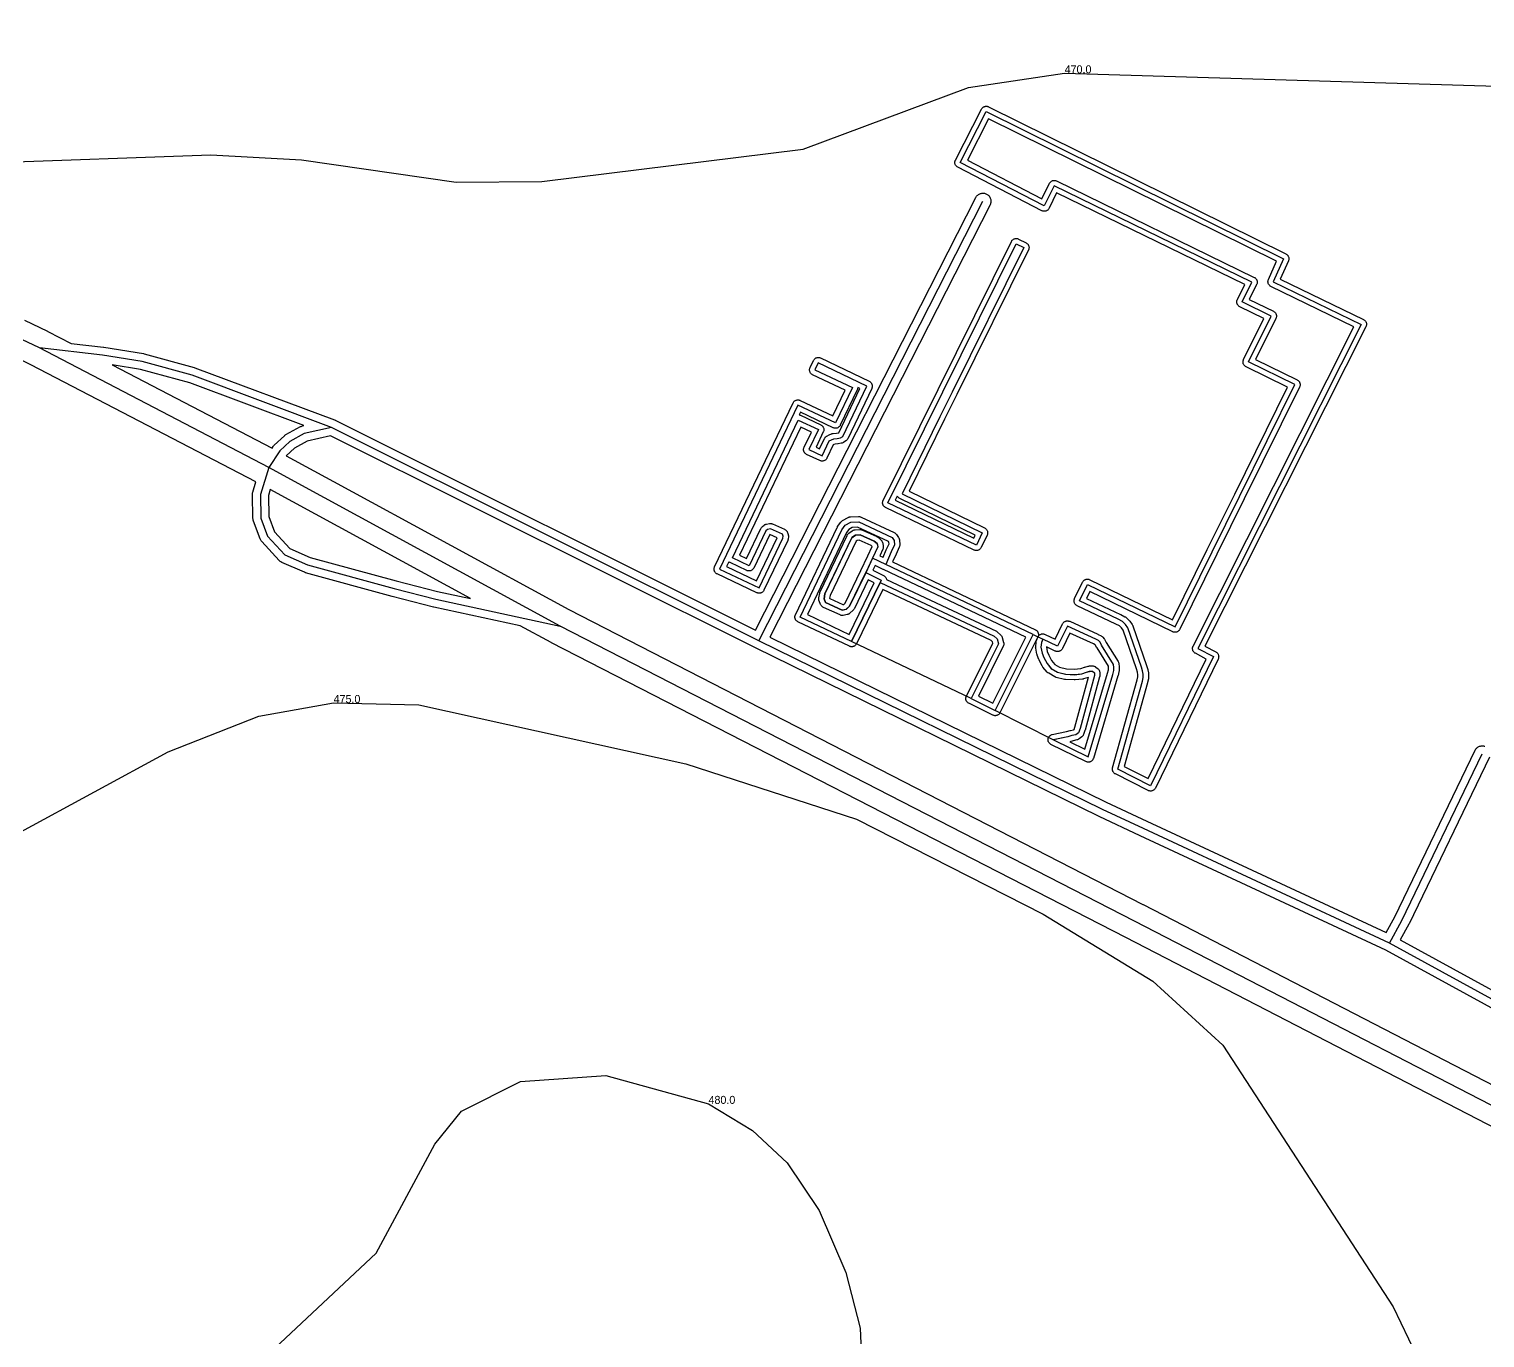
# Model space of a CAD drawing. Header units: metres. Extents: x 0 to 1014, y 0 to 676.
# Drawn here: x 501 to 773.8, y 198.4 to 443.6 of the extents above; entities that cross this region are included whole.
import ezdxf

# ---------------------------------------------------------------- set-up
doc = ezdxf.new("R2010")
doc.units = ezdxf.units.M
for name, color, linetype, true_color in [('TPX_1_CONTOUR_LINES', 7, 'Continuous', 0x000000), ('TPX_2_CONTOUR_LINES_TEXT', 7, 'Continuous', 0x000000), ('TPX_9_GREEN_AREAS', 7, 'Continuous', 0x58ba48)]:
    doc.layers.add(name, color=color, linetype=linetype, true_color=true_color)
doc.layers.add('TPX_6_ROADS', color=7, linetype='Continuous')
doc.layers.add('TPX_7_ROADS_OUTLINES', color=7, linetype='Continuous')

msp = doc.modelspace()

# ---------------------------------------------------------------- linework, layer by layer
at = {"layer": 'TPX_1_CONTOUR_LINES'}
for points in [[(493.05, 418.53, 470), (535.05, 420.01, 470), (552.05, 419.08, 470), (581.05, 414.85, 470), (597.05, 414.98, 470), (646.05, 421.05, 470), (677.05, 432.61, 470), (695.05, 435.27, 470), (776.05, 432.88, 470)], [(499.46, 293.19, 475), (527.05, 308.14, 475), (544.05, 314.82, 475), (558.05, 317.3, 475), (574.05, 316.97, 475), (624.05, 305.92, 475), (656.05, 295.55, 475), (691.05, 277.74, 475), (711.6, 265.19, 475), (724.7, 253.19, 475), (756.59, 204.19, 475), (762.38, 192.19, 475), (763.28, 184.19, 475), (761.66, 176.19, 475), (747.17, 147.19, 475), (735, 130.19, 475), (717.83, 115.19, 475), (693.05, 100.33, 475), (670.05, 91.09, 475), (644.05, 85.79, 475), (609.35, 83.19, 475)], [(546.05, 195.5, 480), (566.05, 214.22, 480), (577.05, 234.64, 480), (582.05, 240.82, 480), (593.05, 246.39, 480), (609.05, 247.53, 480), (628.31, 242.19, 480), (636.56, 237.19, 480), (643.05, 231.16, 480), (649.05, 222.21, 480), (654.05, 210.63, 480), (656.71, 200.19, 480), (657.16, 190.19, 480)]]:
    msp.add_polyline3d(points, dxfattribs=at)
at = {"layer": 'TPX_6_ROADS'}
for points in [[(1013.71, 117.13, 465.59), (929.47, 161.18, 468.04), (855.89, 198.85, 469.91), (837.76, 208.64, 470.45), (800.43, 228.81, 471.74), (708.13, 276.45, 474.47), (600.5, 331.7, 474.04), (556.34, 355.74, 473.21), (545.92, 361.41, 472.89), (502.91, 383.81, 471.77), (498.56, 385.9, 471.66), (470.08, 400.49, 471.08), (409.56, 431.48, 468.81), (315.84, 481.78, 464.98), (281.47, 502.12, 465.06), (244.14, 526.96, 465.66), (228.16, 538.92, 466.15), (218.27, 546.37, 466.51), (208.58, 554.93, 466.97), (187.46, 573.25, 468.16), (160.27, 601.1, 469.64), (138.31, 625.5, 470.21), (122.82, 646.45, 470.64), (102.35, 675.97, 470.96)], [(705, 304.89, 472.49), (709.63, 321.37, 471.57), (709.78, 322.06, 471.54), (709.79, 322.69, 471.51), (709.65, 323.31, 471.49), (709.45, 324.03, 471.46), (706.9, 331.41, 471.3), (706.46, 332.03, 471.3), (705.9, 332.58, 471.3), (705.1, 332.99, 471.31), (697.82, 336.41, 471.38), (699.32, 339.51, 471.27), (715.74, 331.54, 471.11), (722.67, 345.63, 470.86), (727.82, 356, 470.79), (738.17, 376.94, 470.69), (729.48, 381.19, 470.67), (733.74, 389.8, 470.62), (728.3, 392.45, 470.6), (730.13, 396.14, 470.58), (693.1, 414.21, 470.54), (691.22, 410.42, 470.59), (675.47, 418.57, 470.52), (680.36, 428.11, 470.38), (736.06, 400.54, 470.55), (734.15, 396.22, 470.58), (750.62, 388.24, 470.71), (720.01, 327.5, 471.1), (722.92, 325.98, 471.12), (711.15, 301.8, 472.47), (705, 304.89, 472.49)], [(637.77, 328.96, 473.23), (679.74, 411.31, 470.63)], [(678.5, 346.86, 471.53), (661.93, 354.82, 471.69), (685.97, 403.34, 470.7), (687.37, 402.62, 470.7), (673.97, 375.52, 471.21), (671.67, 370.9, 471.3), (664.58, 356.5, 471.62), (679.62, 349.19, 471.46), (678.5, 346.86, 471.53)], [(557.67, 368.94, 472.46), (531.55, 378.71, 472.02), (522.16, 381.27, 471.9), (514.76, 382.47, 471.84), (502.91, 383.81, 471.77)], [(637.8, 338.86, 472.67), (642.24, 348.17, 472.09), (642.28, 348.54, 472.08), (642.15, 348.94, 472.07), (639.9, 349.93, 472.08), (639.35, 349.82, 472.09), (639.04, 349.57, 472.1), (635.9, 343.02, 472.47), (632.8, 344.49, 472.45), (645.14, 370.29, 471.56), (648.92, 368.51, 471.57), (647.13, 364.77, 471.65), (649.6, 363.61, 471.66), (650.94, 366.41, 471.59), (651.36, 366.61, 471.59), (651.77, 366.8, 471.58), (652.43, 366.86, 471.57), (653.05, 366.95, 471.57), (653.49, 367.25, 471.56), (658, 376.67, 471.4), (648.88, 381.04, 471.37), (648.24, 379.71, 471.4), (655.27, 376.39, 471.41), (652.09, 369.77, 471.53), (645.06, 373.09, 471.52), (630.35, 342.38, 472.63), (637.8, 338.86, 472.67)], [(557.67, 368.94, 472.46), (552.55, 367.76, 472.52), (549.85, 366.28, 472.61), (547.96, 364.52, 472.71), (545.92, 361.41, 472.89)], [(877.54, 204.27, 469.29), (859.83, 215.46, 469.71), (755.9, 272.33, 472.27), (709.83, 293.8, 473.06), (702.17, 297.37, 473.15), (637.77, 328.96, 473.23), (557.67, 368.94, 472.46)], [(545.92, 361.41, 472.89), (544.33, 356.36, 473.18), (544.43, 351.92, 473.44), (545.69, 348.58, 473.62), (548.93, 345.03, 473.85), (553.19, 343.16, 473.97), (569.4, 338.73, 474.16), (577.18, 336.74, 474.21), (600.5, 331.7, 474.04)], [(645.5, 333.41, 472.79), (653.32, 349.76, 471.9), (653.91, 350.6, 471.88), (654.96, 351.19, 471.85), (656.47, 351.23, 471.83), (662.7, 348.32, 471.78), (663.09, 347.72, 471.79), (663.15, 346.92, 471.82), (662.54, 345.6, 471.88), (661.51, 343.22, 472), (659.06, 344.44, 472), (660.08, 346.56, 471.89), (659.92, 347.15, 471.87), (659.34, 347.64, 471.86), (656.73, 348.79, 471.88), (655.84, 348.75, 471.89), (655.17, 348.28, 471.91), (650.13, 337.72, 472.47), (649.97, 336.82, 472.52), (650.25, 336.12, 472.55), (653.37, 334.7, 472.54), (654.13, 334.85, 472.52), (654.75, 335.42, 472.48), (657.76, 341.72, 472.14), (660.68, 340.29, 472.14), (660.48, 339.89, 472.16), (655.13, 328.83, 472.77), (645.5, 333.41, 472.79)], [(660.68, 340.29, 472.14), (660.48, 339.89, 472.16), (681.82, 329.84, 471.98), (682.39, 329.33, 471.98), (682.66, 328.38, 472), (677.53, 318.14, 472.76), (682.03, 315.92, 472.73), (689.14, 330.12, 471.77), (673.92, 337.37, 471.94), (661.51, 343.22, 472), (659.06, 344.44, 472), (657.76, 341.72, 472.14), (660.68, 340.29, 472.14)], [(690.94, 329.25, 471.74), (690.69, 328.62, 471.77), (690.61, 327.75, 471.79), (690.84, 326.65, 471.84), (691.17, 325.82, 471.88), (691.75, 324.68, 471.92), (692.55, 323.74, 471.94), (693.73, 323.07, 471.94), (695.24, 322.7, 471.91), (696.89, 322.61, 471.86), (698.28, 322.76, 471.81), (699.12, 323.06, 471.77), (699.72, 323.24, 471.75), (700.26, 323.25, 471.73), (700.63, 322.98, 471.74), (700.64, 322.46, 471.76), (697.93, 312.49, 472.31), (697.64, 311.73, 472.35), (697.14, 311.35, 472.39), (696.38, 311.18, 472.43), (695.67, 310.97, 472.47), (692.93, 310.41, 472.61), (699.48, 307.22, 472.51), (704.08, 322.66, 471.66), (704.24, 323.38, 471.62), (704.29, 323.96, 471.6), (704.21, 324.53, 471.57), (701.98, 328.14, 471.48), (701.68, 328.67, 471.47), (701.42, 328.99, 471.47), (700.88, 329.27, 471.48), (695.57, 331.69, 471.55), (693.72, 327.93, 471.7), (690.94, 329.25, 471.74)], [(755.9, 272.33, 472.27), (758.23, 276.56, 472.05), (773.3, 307.78, 471.06)]]:
    msp.add_polyline3d(points, dxfattribs=at)
at = {"layer": 'TPX_7_ROADS_OUTLINES'}
for points in [[(704.09, 304.49, 472.55), (704.05, 304.58, 472.54), (704.03, 304.67, 472.54), (704.01, 304.77, 472.53), (704, 304.87, 472.53), (704.01, 304.97, 472.52), (704.02, 305.07, 472.51), (704.04, 305.16, 472.5), (708.66, 321.62, 471.58), (708.78, 322.18, 471.56), (708.79, 322.59, 471.54), (708.68, 323.06, 471.52), (708.49, 323.73, 471.5), (706, 330.95, 471.33), (705.69, 331.38, 471.33), (705.31, 331.76, 471.33), (704.66, 332.09, 471.33), (697.39, 335.51, 471.41), (697.31, 335.55, 471.41), (697.22, 335.61, 471.41), (697.15, 335.67, 471.41), (697.08, 335.74, 471.41), (697.01, 335.82, 471.41), (696.96, 335.9, 471.41), (696.91, 335.99, 471.41), (696.88, 336.08, 471.41), (696.85, 336.17, 471.41), (696.83, 336.27, 471.4), (696.82, 336.37, 471.4), (696.82, 336.47, 471.4), (696.83, 336.57, 471.4), (696.85, 336.66, 471.39), (696.88, 336.76, 471.39), (696.92, 336.85, 471.39), (698.42, 339.94, 471.27), (698.47, 340.03, 471.27), (698.52, 340.11, 471.27), (698.59, 340.18, 471.27), (698.66, 340.25, 471.26), (698.73, 340.31, 471.26), (698.81, 340.37, 471.26), (698.9, 340.41, 471.25), (698.99, 340.45, 471.25), (699.09, 340.48, 471.25), (699.18, 340.5, 471.25), (699.28, 340.5, 471.25), (699.38, 340.5, 471.25), (699.48, 340.49, 471.24), (699.57, 340.47, 471.24), (699.67, 340.44, 471.24), (699.76, 340.4, 471.24), (715.29, 332.87, 471.1), (721.77, 346.07, 470.86), (721.78, 346.08, 470.86), (726.92, 356.45, 470.79), (736.83, 376.48, 470.7), (729.04, 380.29, 470.67), (728.95, 380.33, 470.67), (728.87, 380.39, 470.67), (728.8, 380.45, 470.67), (728.73, 380.52, 470.67), (728.67, 380.6, 470.67), (728.61, 380.68, 470.67), (728.57, 380.77, 470.67), (728.53, 380.86, 470.67), (728.5, 380.96, 470.67), (728.49, 381.05, 470.67), (728.48, 381.15, 470.67), (728.48, 381.25, 470.67), (728.49, 381.35, 470.66), (728.51, 381.44, 470.66), (728.54, 381.54, 470.66), (728.58, 381.63, 470.66), (732.39, 389.34, 470.62), (727.87, 391.55, 470.61), (727.78, 391.6, 470.61), (727.7, 391.66, 470.61), (727.62, 391.72, 470.61), (727.55, 391.79, 470.61), (727.49, 391.87, 470.61), (727.44, 391.95, 470.61), (727.39, 392.04, 470.6), (727.36, 392.13, 470.6), (727.33, 392.22, 470.6), (727.31, 392.32, 470.6), (727.3, 392.42, 470.6), (727.31, 392.52, 470.6), (727.32, 392.61, 470.6), (727.34, 392.71, 470.6), (727.37, 392.8, 470.6), (727.41, 392.89, 470.6), (728.79, 395.69, 470.58), (693.55, 412.88, 470.55), (692.12, 409.98, 470.59), (692.07, 409.89, 470.59), (692.01, 409.81, 470.59), (691.95, 409.73, 470.59), (691.87, 409.66, 470.59), (691.8, 409.6, 470.59), (691.71, 409.55, 470.59), (691.62, 409.51, 470.59), (691.53, 409.47, 470.59), (691.44, 409.44, 470.59), (691.34, 409.43, 470.6), (691.24, 409.42, 470.6), (691.14, 409.42, 470.6), (691.04, 409.44, 470.6), (690.94, 409.46, 470.6), (690.85, 409.49, 470.6), (690.76, 409.53, 470.6), (675.01, 417.68, 470.54), (674.93, 417.73, 470.54), (674.85, 417.79, 470.53), (674.77, 417.85, 470.53), (674.71, 417.92, 470.53), (674.65, 418, 470.53), (674.6, 418.08, 470.53), (674.55, 418.17, 470.53), (674.52, 418.26, 470.53), (674.49, 418.36, 470.53), (674.48, 418.45, 470.52), (674.47, 418.55, 470.52), (674.48, 418.65, 470.52), (674.49, 418.75, 470.52), (674.51, 418.84, 470.52), (674.54, 418.94, 470.52), (674.58, 419.02, 470.51), (679.47, 428.56, 470.37), (679.52, 428.65, 470.37), (679.57, 428.73, 470.37), (679.64, 428.8, 470.37), (679.71, 428.87, 470.37), (679.79, 428.93, 470.36), (679.87, 428.98, 470.36), (679.95, 429.02, 470.36), (680.05, 429.06, 470.36), (680.14, 429.08, 470.36), (680.23, 429.1, 470.36), (680.33, 429.11, 470.36), (680.43, 429.1, 470.36), (680.53, 429.09, 470.36), (680.62, 429.07, 470.36), (680.71, 429.04, 470.36), (680.8, 429, 470.36), (736.5, 401.44, 470.55), (736.59, 401.39, 470.55), (736.67, 401.34, 470.55), (736.74, 401.28, 470.55), (736.81, 401.21, 470.55), (736.87, 401.14, 470.55), (736.92, 401.06, 470.55), (736.96, 400.97, 470.55), (737, 400.88, 470.55), (737.03, 400.79, 470.55), (737.05, 400.7, 470.55), (737.06, 400.6, 470.55), (737.06, 400.51, 470.55), (737.05, 400.41, 470.55), (737.03, 400.32, 470.55), (737.01, 400.23, 470.55), (736.97, 400.14, 470.55), (735.45, 396.7, 470.58), (751.05, 389.14, 470.71), (751.14, 389.09, 470.71), (751.22, 389.04, 470.71), (751.3, 388.97, 470.71), (751.37, 388.9, 470.71), (751.43, 388.83, 470.71), (751.48, 388.74, 470.71), (751.53, 388.65, 470.71), (751.56, 388.56, 470.71), (751.59, 388.47, 470.72), (751.61, 388.37, 470.72), (751.62, 388.27, 470.72), (751.61, 388.17, 470.72), (751.6, 388.07, 470.72), (751.58, 387.98, 470.72), (751.55, 387.88, 470.72), (751.51, 387.79, 470.72), (721.35, 327.93, 471.08), (723.38, 326.86, 471.09), (723.46, 326.82, 471.09), (723.54, 326.76, 471.09), (723.61, 326.69, 471.09), (723.68, 326.62, 471.1), (723.74, 326.55, 471.1), (723.79, 326.47, 471.1), (723.83, 326.38, 471.1), (723.87, 326.29, 471.11), (723.89, 326.2, 471.11), (723.91, 326.1, 471.11), (723.92, 326.01, 471.11), (723.91, 325.91, 471.12), (723.9, 325.81, 471.12), (723.88, 325.72, 471.12), (723.85, 325.63, 471.13), (723.81, 325.54, 471.13), (712.05, 301.37, 472.46), (712, 301.28, 472.47), (711.94, 301.2, 472.48), (711.88, 301.12, 472.49), (711.81, 301.05, 472.49), (711.73, 300.99, 472.5), (711.65, 300.94, 472.51), (711.56, 300.89, 472.52), (711.47, 300.86, 472.52), (711.37, 300.83, 472.53), (711.28, 300.81, 472.53), (711.18, 300.8, 472.54), (711.08, 300.81, 472.54), (710.98, 300.82, 472.54), (710.88, 300.84, 472.55), (710.79, 300.87, 472.55), (710.7, 300.91, 472.55), (704.56, 304, 472.57), (704.47, 304.05, 472.57), (704.39, 304.1, 472.57), (704.31, 304.17, 472.57), (704.25, 304.24, 472.56), (704.19, 304.32, 472.56), (704.13, 304.4, 472.56), (704.09, 304.49, 472.55)], [(719.25, 326.86, 471.13), (719.19, 326.93, 471.12), (719.14, 327.02, 471.12), (719.1, 327.1, 471.12), (719.06, 327.2, 471.12), (719.04, 327.29, 471.11), (719.02, 327.38, 471.11), (719.01, 327.48, 471.11), (719.02, 327.58, 471.1), (719.03, 327.68, 471.1), (719.05, 327.77, 471.1), (719.08, 327.86, 471.1), (719.12, 327.95, 471.09), (749.27, 387.78, 470.7), (733.71, 395.32, 470.58), (733.63, 395.37, 470.58), (733.55, 395.42, 470.58), (733.48, 395.48, 470.58), (733.41, 395.55, 470.58), (733.35, 395.62, 470.58), (733.29, 395.7, 470.58), (733.25, 395.79, 470.58), (733.21, 395.88, 470.58), (733.18, 395.97, 470.58), (733.16, 396.06, 470.58), (733.15, 396.16, 470.58), (733.15, 396.25, 470.58), (733.16, 396.35, 470.58), (733.17, 396.44, 470.58), (733.2, 396.53, 470.58), (733.23, 396.62, 470.58), (734.76, 400.07, 470.56), (680.8, 426.77, 470.41), (676.82, 419, 470.52), (690.78, 411.78, 470.57), (692.2, 414.66, 470.53), (692.25, 414.74, 470.53), (692.31, 414.82, 470.53), (692.37, 414.9, 470.53), (692.44, 414.97, 470.53), (692.52, 415.03, 470.53), (692.6, 415.08, 470.53), (692.69, 415.12, 470.53), (692.78, 415.16, 470.53), (692.87, 415.19, 470.53), (692.97, 415.2, 470.53), (693.07, 415.21, 470.53), (693.16, 415.21, 470.53), (693.26, 415.2, 470.53), (693.36, 415.18, 470.53), (693.45, 415.15, 470.53), (693.54, 415.11, 470.53), (730.57, 397.04, 470.58), (730.66, 396.99, 470.58), (730.74, 396.94, 470.58), (730.81, 396.88, 470.58), (730.88, 396.81, 470.58), (730.94, 396.73, 470.58), (731, 396.65, 470.58), (731.04, 396.56, 470.58), (731.08, 396.47, 470.58), (731.1, 396.37, 470.58), (731.12, 396.27, 470.58), (731.13, 396.18, 470.58), (731.13, 396.08, 470.58), (731.12, 395.98, 470.58), (731.1, 395.88, 470.58), (731.07, 395.79, 470.58), (731.03, 395.7, 470.58), (729.65, 392.91, 470.6), (734.17, 390.7, 470.61), (734.26, 390.65, 470.61), (734.34, 390.6, 470.61), (734.42, 390.53, 470.61), (734.48, 390.46, 470.61), (734.55, 390.39, 470.61), (734.6, 390.3, 470.61), (734.65, 390.22, 470.61), (734.68, 390.13, 470.61), (734.71, 390.03, 470.62), (734.73, 389.93, 470.62), (734.73, 389.84, 470.62), (734.73, 389.74, 470.62), (734.72, 389.64, 470.62), (734.7, 389.54, 470.62), (734.67, 389.45, 470.62), (734.63, 389.36, 470.62), (730.82, 381.64, 470.66), (738.61, 377.84, 470.69), (738.7, 377.79, 470.69), (738.78, 377.73, 470.69), (738.85, 377.67, 470.69), (738.92, 377.6, 470.69), (738.98, 377.52, 470.69), (739.04, 377.44, 470.69), (739.08, 377.35, 470.69), (739.12, 377.26, 470.7), (739.14, 377.17, 470.7), (739.16, 377.07, 470.7), (739.17, 376.97, 470.7), (739.17, 376.87, 470.7), (739.16, 376.78, 470.7), (739.14, 376.68, 470.7), (739.11, 376.59, 470.7), (739.07, 376.5, 470.7), (728.71, 355.56, 470.8), (728.71, 355.56, 470.8), (723.57, 345.19, 470.87), (716.64, 331.1, 471.1), (716.59, 331.01, 471.1), (716.54, 330.93, 471.1), (716.48, 330.86, 471.11), (716.41, 330.79, 471.11), (716.33, 330.73, 471.11), (716.25, 330.67, 471.11), (716.16, 330.63, 471.12), (716.07, 330.59, 471.12), (715.98, 330.57, 471.12), (715.88, 330.55, 471.12), (715.78, 330.54, 471.13), (715.68, 330.54, 471.13), (715.59, 330.55, 471.13), (715.49, 330.57, 471.13), (715.4, 330.6, 471.13), (715.31, 330.64, 471.13), (699.78, 338.17, 471.29), (699.16, 336.89, 471.33), (705.52, 333.89, 471.28), (705.55, 333.88, 471.28), (706.35, 333.47, 471.27), (706.44, 333.42, 471.27), (706.52, 333.36, 471.27), (706.6, 333.3, 471.27), (707.16, 332.74, 471.27), (707.22, 332.68, 471.27), (707.27, 332.61, 471.27), (707.71, 332, 471.27), (707.76, 331.91, 471.27), (707.81, 331.83, 471.27), (707.84, 331.74, 471.27), (710.39, 324.35, 471.43), (710.41, 324.3, 471.43), (710.61, 323.58, 471.45), (710.62, 323.54, 471.45), (710.77, 322.92, 471.48), (710.78, 322.83, 471.48), (710.79, 322.75, 471.48), (710.79, 322.66, 471.49), (710.78, 322.03, 471.51), (710.77, 321.94, 471.52), (710.75, 321.85, 471.52), (710.6, 321.16, 471.55), (710.59, 321.1, 471.55), (706.19, 305.41, 472.41), (710.69, 303.15, 472.4), (721.59, 325.54, 471.15), (719.55, 326.62, 471.13), (719.47, 326.66, 471.13), (719.39, 326.72, 471.13), (719.31, 326.79, 471.13), (719.25, 326.86, 471.13)], [(500.12, 389.04, 471.52), (504.42, 386.97, 471.61), (504.52, 386.92, 471.61), (508.88, 384.65, 471.73), (514.93, 383.96, 471.76), (515, 383.95, 471.77), (522.4, 382.75, 471.83), (522.56, 382.72, 471.83), (531.94, 380.15, 471.96), (532.07, 380.11, 471.96), (558.19, 370.35, 472.39), (558.19, 370.35, 472.39), (558.2, 370.35, 472.39), (558.2, 370.35, 472.39), (558.2, 370.35, 472.39), (558.27, 370.32, 472.39), (558.33, 370.29, 472.39), (558.33, 370.29, 472.39), (558.33, 370.29, 472.39), (558.33, 370.29, 472.39), (558.34, 370.29, 472.39), (637.11, 330.97, 473.13), (678.4, 411.99, 470.62), (678.47, 412.12, 470.62), (678.56, 412.24, 470.62), (678.66, 412.35, 470.62), (678.76, 412.45, 470.61), (678.88, 412.54, 470.61), (679, 412.62, 470.61), (679.14, 412.69, 470.61), (679.27, 412.74, 470.61), (679.41, 412.78, 470.61), (679.56, 412.8, 470.61), (679.71, 412.81, 470.61), (679.85, 412.81, 470.6), (680, 412.79, 470.6), (680.14, 412.76, 470.6), (680.28, 412.71, 470.6), (680.42, 412.65, 470.6), (680.55, 412.58, 470.61), (680.67, 412.49, 470.61), (680.78, 412.39, 470.61), (680.88, 412.29, 470.61), (680.97, 412.17, 470.61), (681.05, 412.04, 470.61), (681.11, 411.91, 470.61), (681.16, 411.78, 470.61), (681.2, 411.63, 470.62), (681.23, 411.49, 470.62), (681.24, 411.34, 470.62), (681.23, 411.19, 470.62), (681.21, 411.05, 470.62), (681.18, 410.9, 470.63), (681.13, 410.77, 470.63), (681.07, 410.63, 470.63), (639.79, 329.64, 473.14), (702.82, 298.72, 473.02), (710.47, 295.16, 472.94), (755.27, 274.28, 472.23), (756.9, 277.25, 472.08), (771.95, 308.43, 471.08), (772.02, 308.56, 471.08), (772.11, 308.68, 471.08), (772.2, 308.8, 471.08), (772.31, 308.9, 471.07), (772.42, 308.99, 471.07), (772.54, 309.07, 471.07), (772.67, 309.14, 471.07), (772.81, 309.2, 471.07), (772.95, 309.24, 471.06), (773.1, 309.26, 471.06), (773.24, 309.28, 471.06), (773.39, 309.28, 471.06), (773.54, 309.26, 471.06), (773.68, 309.23, 471.06), (773.82, 309.19, 471.05)], [(678.92, 345.96, 471.55), (678.83, 345.92, 471.55), (678.73, 345.89, 471.56), (678.64, 345.87, 471.56), (678.54, 345.86, 471.56), (678.44, 345.86, 471.56), (678.35, 345.88, 471.56), (678.25, 345.89, 471.56), (678.16, 345.92, 471.57), (678.07, 345.96, 471.57), (661.5, 353.92, 471.71), (661.41, 353.96, 471.71), (661.33, 354.02, 471.71), (661.26, 354.08, 471.71), (661.19, 354.15, 471.71), (661.12, 354.23, 471.71), (661.07, 354.31, 471.71), (661.02, 354.4, 471.71), (660.99, 354.49, 471.71), (660.96, 354.59, 471.71), (660.94, 354.69, 471.71), (660.93, 354.78, 471.71), (660.93, 354.88, 471.7), (660.95, 354.98, 471.7), (660.97, 355.08, 471.7), (661, 355.17, 471.7), (661.04, 355.26, 471.7), (685.07, 403.78, 470.7), (685.12, 403.87, 470.7), (685.18, 403.95, 470.7), (685.24, 404.02, 470.7), (685.31, 404.09, 470.7), (685.39, 404.15, 470.7), (685.48, 404.2, 470.7), (685.56, 404.25, 470.69), (685.66, 404.29, 470.69), (685.75, 404.31, 470.69), (685.85, 404.33, 470.69), (685.95, 404.34, 470.69), (686.04, 404.33, 470.69), (686.14, 404.32, 470.69), (686.24, 404.3, 470.69), (686.33, 404.27, 470.69), (686.42, 404.23, 470.69), (687.82, 403.52, 470.69), (687.91, 403.47, 470.69), (687.99, 403.41, 470.69), (688.06, 403.35, 470.69), (688.13, 403.28, 470.69), (688.19, 403.2, 470.69), (688.24, 403.12, 470.69), (688.29, 403.03, 470.69), (688.32, 402.94, 470.69), (688.35, 402.85, 470.69), (688.36, 402.75, 470.69), (688.37, 402.65, 470.7), (688.37, 402.56, 470.7), (688.36, 402.46, 470.7), (688.34, 402.36, 470.7), (688.31, 402.27, 470.7), (688.27, 402.18, 470.7), (674.87, 375.08, 471.21), (674.87, 375.08, 471.21), (672.56, 370.45, 471.29), (665.92, 356.96, 471.59), (680.06, 350.09, 471.44), (680.15, 350.04, 471.44), (680.23, 349.99, 471.44), (680.3, 349.93, 471.44), (680.37, 349.86, 471.44), (680.43, 349.78, 471.43), (680.48, 349.7, 471.43), (680.53, 349.61, 471.44), (680.57, 349.52, 471.44), (680.59, 349.43, 471.44), (680.61, 349.33, 471.44), (680.62, 349.23, 471.44), (680.62, 349.13, 471.44), (680.61, 349.04, 471.44), (680.59, 348.94, 471.44), (680.56, 348.85, 471.44), (680.52, 348.76, 471.45), (679.4, 346.43, 471.52), (679.35, 346.34, 471.53), (679.3, 346.26, 471.53), (679.23, 346.19, 471.53), (679.16, 346.12, 471.54), (679.09, 346.06, 471.54), (679.01, 346, 471.55), (678.92, 345.96, 471.55)], [(798.79, 225.72, 471.89), (706.53, 273.34, 474.82), (598.9, 328.59, 474.28), (598.83, 328.63, 474.28), (593.04, 331.78, 474.21), (576.86, 335.27, 474.31), (576.8, 335.28, 474.31), (569.03, 337.28, 474.26), (569.01, 337.28, 474.26), (552.8, 341.71, 474.07), (552.59, 341.79, 474.06), (548.33, 343.65, 473.94), (548.19, 343.73, 473.93), (548.06, 343.81, 473.93), (547.94, 343.91, 473.92), (547.83, 344.02, 473.91), (544.59, 347.57, 473.68), (544.5, 347.68, 473.68), (544.42, 347.8, 473.67), (544.35, 347.92, 473.66), (544.29, 348.05, 473.66), (543.03, 351.39, 473.47), (542.98, 351.55, 473.46), (542.95, 351.72, 473.45), (542.93, 351.88, 473.44), (542.83, 356.33, 473.19), (542.84, 356.49, 473.18), (542.86, 356.66, 473.17), (542.9, 356.82, 473.16), (543.5, 358.72, 473.05), (501.34, 380.68, 471.92), (498.68, 381.96, 471.86)], [(629.49, 341.86, 472.68), (629.44, 341.95, 472.68), (629.4, 342.04, 472.67), (629.38, 342.14, 472.67), (629.36, 342.23, 472.66), (629.35, 342.33, 472.66), (629.35, 342.43, 472.65), (629.36, 342.53, 472.64), (629.38, 342.62, 472.64), (629.41, 342.72, 472.63), (629.44, 342.81, 472.62), (644.16, 373.52, 471.51), (644.21, 373.61, 471.51), (644.26, 373.69, 471.51), (644.32, 373.77, 471.51), (644.39, 373.84, 471.51), (644.47, 373.9, 471.51), (644.55, 373.95, 471.51), (644.64, 374, 471.5), (644.73, 374.03, 471.5), (644.82, 374.06, 471.5), (644.92, 374.08, 471.5), (645.01, 374.09, 471.5), (645.11, 374.09, 471.5), (645.21, 374.08, 471.5), (645.31, 374.06, 471.5), (645.4, 374.03, 471.5), (645.49, 374, 471.5), (651.62, 371.1, 471.51), (653.93, 375.91, 471.43), (647.81, 378.81, 471.41), (647.72, 378.86, 471.41), (647.64, 378.91, 471.41), (647.57, 378.97, 471.41), (647.5, 379.04, 471.41), (647.43, 379.12, 471.41), (647.38, 379.2, 471.41), (647.33, 379.29, 471.41), (647.3, 379.38, 471.41), (647.27, 379.47, 471.4), (647.25, 379.57, 471.4), (647.24, 379.67, 471.4), (647.24, 379.77, 471.4), (647.25, 379.86, 471.4), (647.27, 379.96, 471.4), (647.3, 380.05, 471.4), (647.34, 380.14, 471.39), (647.97, 381.48, 471.37), (648.02, 381.56, 471.37), (648.08, 381.64, 471.37), (648.14, 381.72, 471.37), (648.21, 381.79, 471.36), (648.28, 381.85, 471.36), (648.37, 381.9, 471.36), (648.45, 381.95, 471.36), (648.54, 381.99, 471.36), (648.64, 382.01, 471.36), (648.73, 382.03, 471.36), (648.83, 382.04, 471.36), (648.93, 382.04, 471.36), (649.03, 382.03, 471.36), (649.12, 382.01, 471.36), (649.22, 381.98, 471.36), (649.31, 381.94, 471.36), (658.43, 377.57, 471.38), (658.52, 377.52, 471.38), (658.6, 377.47, 471.38), (658.67, 377.4, 471.38), (658.74, 377.33, 471.38), (658.8, 377.26, 471.38), (658.86, 377.18, 471.38), (658.9, 377.09, 471.38), (658.94, 377, 471.39), (658.97, 376.9, 471.39), (658.99, 376.81, 471.39), (659, 376.71, 471.39), (659, 376.61, 471.39), (658.99, 376.51, 471.39), (658.97, 376.42, 471.39), (658.94, 376.32, 471.4), (658.9, 376.23, 471.4), (654.39, 366.82, 471.56), (654.34, 366.73, 471.56), (654.28, 366.64, 471.57), (654.21, 366.56, 471.57), (654.14, 366.49, 471.57), (654.05, 366.42, 471.57), (653.6, 366.12, 471.58), (653.53, 366.08, 471.58), (653.45, 366.04, 471.58), (653.37, 366, 471.58), (653.28, 365.98, 471.59), (653.19, 365.96, 471.59), (652.58, 365.87, 471.59), (652.52, 365.86, 471.59), (652.03, 365.82, 471.6), (651.79, 365.71, 471.6), (651.69, 365.66, 471.6), (650.5, 363.18, 471.66), (650.46, 363.1, 471.66), (650.4, 363.02, 471.67), (650.34, 362.94, 471.67), (650.27, 362.87, 471.67), (650.19, 362.81, 471.67), (650.11, 362.76, 471.67), (650.03, 362.71, 471.68), (649.94, 362.67, 471.68), (649.84, 362.64, 471.68), (649.75, 362.63, 471.68), (649.65, 362.62, 471.68), (649.55, 362.62, 471.68), (649.46, 362.63, 471.68), (649.36, 362.64, 471.68), (649.27, 362.67, 471.68), (649.18, 362.71, 471.68), (646.7, 363.87, 471.68), (646.61, 363.91, 471.68), (646.53, 363.97, 471.68), (646.46, 364.03, 471.68), (646.39, 364.1, 471.67), (646.32, 364.18, 471.67), (646.27, 364.26, 471.67), (646.22, 364.35, 471.67), (646.18, 364.44, 471.67), (646.16, 364.53, 471.67), (646.14, 364.63, 471.67), (646.13, 364.73, 471.66), (646.13, 364.83, 471.66), (646.14, 364.92, 471.66), (646.16, 365.02, 471.66), (646.19, 365.12, 471.65), (646.22, 365.21, 471.65), (647.58, 368.04, 471.58), (645.62, 368.97, 471.58), (634.14, 344.97, 472.4), (635.43, 344.35, 472.41), (638.13, 350, 472.1), (638.18, 350.08, 472.1), (638.22, 350.15, 472.09), (638.28, 350.22, 472.09), (638.34, 350.28, 472.09), (638.41, 350.34, 472.09), (638.72, 350.6, 472.07), (638.8, 350.66, 472.07), (638.89, 350.71, 472.07), (638.98, 350.75, 472.07), (639.07, 350.78, 472.07), (639.17, 350.81, 472.06), (639.71, 350.91, 472.05), (639.81, 350.92, 472.05), (639.91, 350.93, 472.05), (640.01, 350.92, 472.05), (640.11, 350.9, 472.05), (640.2, 350.88, 472.05), (640.3, 350.84, 472.05), (642.55, 349.86, 472.04), (642.63, 349.82, 472.04), (642.71, 349.77, 472.04), (642.79, 349.71, 472.04), (642.86, 349.65, 472.04), (642.92, 349.58, 472.04), (642.98, 349.51, 472.05), (643.02, 349.43, 472.05), (643.07, 349.35, 472.05), (643.1, 349.26, 472.05), (643.23, 348.86, 472.06), (643.26, 348.76, 472.06), (643.28, 348.65, 472.06), (643.28, 348.54, 472.06), (643.28, 348.43, 472.07), (643.24, 348.06, 472.08), (643.22, 347.95, 472.08), (643.19, 347.84, 472.08), (643.15, 347.74, 472.09), (638.7, 338.43, 472.67), (638.66, 338.35, 472.68), (638.6, 338.27, 472.68), (638.54, 338.19, 472.69), (638.47, 338.12, 472.69), (638.4, 338.06, 472.7), (638.32, 338.01, 472.7), (638.23, 337.96, 472.71), (638.14, 337.92, 472.71), (638.04, 337.89, 472.71), (637.95, 337.88, 472.72), (637.85, 337.87, 472.72), (637.75, 337.87, 472.72), (637.66, 337.88, 472.73), (637.56, 337.89, 472.73), (637.47, 337.92, 472.73), (637.38, 337.96, 472.73), (629.92, 341.47, 472.69), (629.83, 341.52, 472.69), (629.75, 341.57, 472.69), (629.68, 341.64, 472.69), (629.61, 341.71, 472.69), (629.54, 341.78, 472.68), (629.49, 341.86, 472.68)], [(548.83, 367.38, 472.55), (548.92, 367.46, 472.54), (549.03, 367.53, 472.54), (549.13, 367.6, 472.53), (551.83, 369.07, 472.46), (551.95, 369.13, 472.46), (552.08, 369.18, 472.45), (552.21, 369.22, 472.45), (552.48, 369.28, 472.45), (531.09, 377.28, 472.09), (521.84, 379.8, 471.97), (516.53, 380.66, 471.93), (546.51, 365.05, 472.68), (546.7, 365.34, 472.67), (546.81, 365.49, 472.66), (546.94, 365.62, 472.65), (548.83, 367.38, 472.55)], [(649.59, 369.25, 471.55), (649.66, 369.18, 471.55), (649.72, 369.11, 471.55), (649.78, 369.02, 471.55), (649.82, 368.94, 471.55), (649.86, 368.85, 471.56), (649.89, 368.75, 471.56), (649.91, 368.65, 471.56), (649.92, 368.56, 471.56), (649.92, 368.46, 471.56), (649.91, 368.36, 471.56), (649.89, 368.26, 471.56), (649.86, 368.17, 471.57), (649.82, 368.08, 471.57), (648.46, 365.25, 471.63), (649.13, 364.94, 471.64), (650.04, 366.84, 471.59), (650.08, 366.93, 471.59), (650.14, 367.01, 471.59), (650.2, 367.08, 471.58), (650.27, 367.15, 471.58), (650.35, 367.21, 471.58), (650.43, 367.27, 471.58), (650.51, 367.31, 471.58), (650.94, 367.51, 471.57), (650.94, 367.51, 471.57), (651.34, 367.7, 471.56), (651.42, 367.74, 471.56), (651.51, 367.77, 471.56), (651.59, 367.78, 471.56), (651.68, 367.8, 471.56), (652.32, 367.85, 471.56), (652.67, 367.91, 471.55), (652.71, 367.93, 471.55), (656.66, 376.2, 471.41), (656.27, 376.39, 471.41), (656.27, 376.33, 471.41), (656.26, 376.24, 471.41), (656.24, 376.14, 471.41), (656.21, 376.04, 471.42), (656.17, 375.95, 471.42), (652.99, 369.33, 471.53), (652.95, 369.25, 471.53), (652.89, 369.17, 471.53), (652.83, 369.09, 471.53), (652.76, 369.02, 471.54), (652.68, 368.96, 471.54), (652.6, 368.91, 471.54), (652.52, 368.86, 471.54), (652.43, 368.82, 471.54), (652.33, 368.8, 471.54), (652.24, 368.78, 471.54), (652.14, 368.77, 471.54), (652.04, 368.77, 471.54), (651.94, 368.78, 471.54), (651.85, 368.8, 471.54), (651.75, 368.83, 471.54), (651.66, 368.86, 471.54), (645.53, 371.76, 471.54), (645.3, 371.28, 471.54), (645.39, 371.26, 471.54), (645.48, 371.24, 471.54), (645.57, 371.2, 471.54), (649.35, 369.42, 471.55), (649.43, 369.37, 471.55), (649.52, 369.31, 471.55), (649.59, 369.25, 471.55)], [(549.18, 363.62, 472.76), (558.01, 358.82, 473.03), (602.13, 334.8, 473.8), (709.73, 279.56, 474.12), (709.74, 279.56, 474.12), (802.03, 231.92, 471.59), (802.09, 231.89, 471.59), (839.43, 211.72, 470.39), (856.13, 202.69, 469.86), (856.76, 204.89, 469.82), (857.29, 207.87, 469.77), (858.21, 214.64, 469.76), (755.23, 270.99, 472.34), (709.2, 292.44, 473.18), (701.54, 296.01, 473.27), (701.51, 296.02, 473.28), (637.11, 327.62, 473.32), (637.1, 327.62, 473.32), (557.48, 367.36, 472.53), (553.09, 366.34, 472.6), (550.73, 365.06, 472.68), (549.18, 363.62, 472.76)], [(577.52, 338.2, 474.11), (583.7, 336.86, 474.08), (554.67, 352.67, 473.38), (546.19, 357.27, 473.13), (545.84, 356.15, 473.19), (545.93, 352.21, 473.42), (547, 349.38, 473.58), (549.83, 346.27, 473.77), (553.69, 344.58, 473.88), (569.79, 340.18, 474.06), (577.52, 338.2, 474.11)], [(663.9, 355.77, 471.64), (663.83, 355.84, 471.64), (663.77, 355.92, 471.64), (663.71, 356, 471.64), (663.67, 356.08, 471.64), (663.28, 355.28, 471.66), (678.03, 348.2, 471.5), (678.29, 348.73, 471.49), (664.14, 355.6, 471.64), (664.05, 355.65, 471.64), (663.97, 355.71, 471.64), (663.9, 355.77, 471.64)], [(689.88, 330.78, 471.73), (689.94, 330.71, 471.73), (690, 330.62, 471.73), (690.04, 330.53, 471.73), (690.08, 330.44, 471.74), (690.11, 330.35, 471.74), (690.13, 330.25, 471.74), (690.14, 330.15, 471.74), (690.13, 330.05, 471.74), (690.12, 329.95, 471.75), (690.1, 329.85, 471.75), (690.07, 329.76, 471.75), (690.03, 329.67, 471.76), (682.93, 315.47, 472.72), (682.88, 315.39, 472.73), (682.82, 315.31, 472.74), (682.76, 315.23, 472.74), (682.69, 315.17, 472.75), (682.61, 315.11, 472.76), (682.53, 315.05, 472.76), (682.44, 315.01, 472.77), (682.35, 314.97, 472.78), (682.26, 314.95, 472.78), (682.16, 314.93, 472.78), (682.06, 314.92, 472.79), (681.97, 314.92, 472.79), (681.87, 314.94, 472.8), (681.77, 314.96, 472.8), (681.68, 314.99, 472.8), (681.59, 315.02, 472.8), (677.09, 317.25, 472.83), (677, 317.29, 472.83), (676.92, 317.35, 472.83), (676.85, 317.41, 472.83), (676.78, 317.49, 472.83), (676.72, 317.56, 472.83), (676.67, 317.65, 472.83), (676.62, 317.73, 472.82), (676.59, 317.83, 472.82), (676.56, 317.92, 472.81), (676.54, 318.02, 472.81), (676.53, 318.11, 472.8), (676.54, 318.21, 472.79), (676.55, 318.31, 472.79), (676.57, 318.41, 472.78), (676.6, 318.5, 472.77), (676.64, 318.59, 472.77), (681.59, 328.48, 472.03), (681.51, 328.78, 472.02), (681.26, 328.99, 472.02), (660.95, 338.56, 472.2), (656.03, 328.4, 472.76), (655.99, 328.31, 472.77), (655.93, 328.23, 472.77), (655.87, 328.16, 472.78), (655.8, 328.09, 472.78), (655.72, 328.03, 472.79), (655.64, 327.97, 472.79), (655.56, 327.93, 472.8), (655.46, 327.89, 472.8), (655.37, 327.86, 472.8), (655.28, 327.84, 472.81), (655.18, 327.83, 472.81), (655.08, 327.84, 472.81), (654.98, 327.85, 472.81), (654.89, 327.86, 472.82), (654.79, 327.89, 472.82), (654.7, 327.93, 472.82), (645.07, 332.5, 472.85), (644.98, 332.55, 472.85), (644.9, 332.61, 472.85), (644.82, 332.67, 472.84), (644.76, 332.74, 472.84), (644.69, 332.81, 472.84), (644.64, 332.9, 472.84), (644.59, 332.98, 472.83), (644.56, 333.07, 472.83), (644.53, 333.17, 472.83), (644.51, 333.26, 472.82), (644.5, 333.36, 472.82), (644.5, 333.46, 472.81), (644.51, 333.56, 472.81), (644.53, 333.65, 472.8), (644.56, 333.75, 472.79), (644.6, 333.84, 472.79), (652.42, 350.19, 471.91), (652.46, 350.27, 471.9), (652.5, 350.34, 471.9), (653.09, 351.17, 471.88), (653.14, 351.24, 471.88), (653.2, 351.31, 471.87), (653.27, 351.37, 471.87), (653.34, 351.42, 471.87), (653.42, 351.47, 471.87), (654.47, 352.06, 471.84), (654.56, 352.1, 471.84), (654.65, 352.14, 471.84), (654.74, 352.16, 471.84), (654.84, 352.18, 471.84), (654.93, 352.19, 471.84), (656.44, 352.23, 471.82), (656.53, 352.23, 471.82), (656.63, 352.22, 471.81), (656.72, 352.2, 471.81), (656.81, 352.17, 471.81), (656.89, 352.13, 471.81), (663.12, 349.22, 471.76), (663.2, 349.18, 471.76), (663.28, 349.13, 471.76), (663.35, 349.08, 471.76), (663.42, 349.01, 471.76), (663.48, 348.95, 471.76), (663.53, 348.87, 471.76), (663.93, 348.28, 471.76), (663.98, 348.19, 471.76), (664.02, 348.1, 471.76), (664.06, 348, 471.76), (664.08, 347.9, 471.76), (664.09, 347.8, 471.77), (664.15, 346.99, 471.79), (664.15, 346.89, 471.8), (664.14, 346.79, 471.8), (664.13, 346.69, 471.81), (664.1, 346.59, 471.81), (664.06, 346.49, 471.82), (663.45, 345.19, 471.88), (662.81, 343.72, 471.95), (674.34, 338.28, 471.9), (674.35, 338.27, 471.9), (689.57, 331.02, 471.73), (689.65, 330.97, 471.73), (689.74, 330.92, 471.73), (689.81, 330.85, 471.73), (689.88, 330.78, 471.73)], [(654.81, 334.11, 472.54), (654.74, 334.05, 472.54), (654.66, 334, 472.54), (654.58, 333.95, 472.55), (654.5, 333.92, 472.55), (654.41, 333.89, 472.56), (654.32, 333.86, 472.56), (653.56, 333.72, 472.58), (653.45, 333.7, 472.59), (653.35, 333.7, 472.59), (653.25, 333.71, 472.59), (653.15, 333.72, 472.59), (653.05, 333.75, 472.59), (652.95, 333.79, 472.59), (649.83, 335.21, 472.6), (649.75, 335.25, 472.6), (649.67, 335.31, 472.6), (649.59, 335.36, 472.6), (649.52, 335.43, 472.6), (649.46, 335.5, 472.59), (649.4, 335.58, 472.59), (649.36, 335.66, 472.59), (649.32, 335.75, 472.58), (649.04, 336.45, 472.56), (649.01, 336.53, 472.55), (648.99, 336.62, 472.55), (648.97, 336.71, 472.54), (648.97, 336.8, 472.54), (648.97, 336.9, 472.54), (648.98, 336.99, 472.53), (649.14, 337.9, 472.48), (649.16, 337.98, 472.48), (649.19, 338.07, 472.47), (649.23, 338.15, 472.47), (654.27, 348.71, 471.91), (654.32, 348.8, 471.91), (654.38, 348.88, 471.91), (654.44, 348.96, 471.9), (654.52, 349.03, 471.9), (654.6, 349.1, 471.9), (655.26, 349.56, 471.88), (655.34, 349.62, 471.88), (655.43, 349.66, 471.88), (655.51, 349.69, 471.88), (655.61, 349.72, 471.87), (655.7, 349.74, 471.87), (655.8, 349.75, 471.87), (656.69, 349.78, 471.86), (656.78, 349.78, 471.86), (656.87, 349.78, 471.86), (656.96, 349.76, 471.86), (657.05, 349.73, 471.85), (657.14, 349.7, 471.85), (659.74, 348.55, 471.83), (659.82, 348.51, 471.83), (659.9, 348.46, 471.83), (659.98, 348.41, 471.83), (660.56, 347.92, 471.83), (660.63, 347.85, 471.83), (660.7, 347.77, 471.83), (660.76, 347.69, 471.83), (660.81, 347.6, 471.83), (660.86, 347.51, 471.84), (660.89, 347.41, 471.84), (661.04, 346.81, 471.86), (661.06, 346.71, 471.86), (661.07, 346.61, 471.87), (661.07, 346.51, 471.87), (661.06, 346.41, 471.88), (661.05, 346.31, 471.88), (661.02, 346.22, 471.89), (660.98, 346.13, 471.89), (660.39, 344.9, 471.95), (660.99, 344.6, 471.95), (661.01, 344.59, 471.95), (661.62, 345.99, 471.88), (661.63, 346.02, 471.88), (662.14, 347.1, 471.83), (662.12, 347.39, 471.82), (662.02, 347.53, 471.81), (656.26, 350.22, 471.86), (655.24, 350.19, 471.87), (654.59, 349.83, 471.88), (654.19, 349.26, 471.9), (646.83, 333.88, 472.73), (654.66, 330.16, 472.72), (659.34, 339.83, 472.19), (658.23, 340.38, 472.19), (655.65, 334.99, 472.48), (655.61, 334.91, 472.48), (655.56, 334.83, 472.49), (655.5, 334.76, 472.49), (655.43, 334.69, 472.5), (654.81, 334.11, 472.54)], [(636.7, 342.43, 472.49), (636.64, 342.35, 472.49), (636.57, 342.28, 472.5), (636.5, 342.22, 472.5), (636.41, 342.17, 472.51), (636.33, 342.12, 472.51), (636.24, 342.08, 472.52), (636.14, 342.05, 472.52), (636.05, 342.04, 472.52), (635.95, 342.03, 472.53), (635.85, 342.03, 472.53), (635.75, 342.04, 472.53), (635.66, 342.06, 472.53), (635.57, 342.08, 472.53), (635.47, 342.12, 472.53), (632.38, 343.59, 472.52), (632.29, 343.63, 472.51), (632.21, 343.69, 472.51), (632.13, 343.75, 472.51), (632.12, 343.76, 472.51), (631.68, 342.85, 472.57), (637.33, 340.19, 472.6), (641.18, 348.27, 472.1), (639.81, 348.87, 472.1), (636.8, 342.59, 472.48), (636.76, 342.51, 472.48), (636.7, 342.43, 472.49)], [(656.17, 347.76, 471.9), (655.96, 347.61, 471.91), (651.09, 337.42, 472.47), (651, 336.92, 472.49), (651.03, 336.86, 472.49), (653.49, 335.74, 472.49), (653.66, 335.77, 472.49), (653.93, 336.03, 472.47), (656.86, 342.15, 472.14), (658.16, 344.87, 472), (658.16, 344.87, 472), (658.16, 344.87, 472), (659, 346.62, 471.91), (658.81, 346.78, 471.9), (656.54, 347.78, 471.9), (656.17, 347.76, 471.9)], [(661.59, 340.7, 472.1), (661.62, 340.61, 472.1), (661.65, 340.52, 472.11), (661.66, 340.44, 472.11), (682.25, 330.74, 471.94), (682.33, 330.7, 471.94), (682.41, 330.64, 471.94), (682.48, 330.58, 471.94), (683.05, 330.08, 471.94), (683.12, 330.01, 471.94), (683.18, 329.94, 471.94), (683.24, 329.86, 471.94), (683.28, 329.78, 471.94), (683.32, 329.69, 471.94), (683.35, 329.6, 471.95), (683.62, 328.65, 471.97), (683.64, 328.56, 471.97), (683.65, 328.47, 471.97), (683.66, 328.38, 471.97), (683.65, 328.28, 471.98), (683.64, 328.19, 471.98), (683.62, 328.1, 471.98), (683.59, 328.02, 471.99), (683.55, 327.93, 471.99), (678.88, 318.59, 472.69), (681.58, 317.26, 472.67), (687.79, 329.65, 471.82), (673.49, 336.47, 471.98), (661.09, 342.32, 472.05), (661.07, 342.33, 472.05), (659.53, 343.09, 472.05), (659.09, 342.18, 472.09), (661.12, 341.19, 472.09), (661.2, 341.14, 472.09), (661.28, 341.08, 472.09), (661.36, 341.02, 472.09), (661.43, 340.95, 472.09), (661.49, 340.87, 472.1), (661.54, 340.79, 472.1), (661.59, 340.7, 472.1)], [(694.98, 332.49, 471.55), (695.06, 332.55, 471.54), (695.15, 332.59, 471.54), (695.23, 332.63, 471.54), (695.33, 332.66, 471.53), (695.42, 332.68, 471.53), (695.52, 332.69, 471.53), (695.61, 332.69, 471.53), (695.71, 332.68, 471.52), (695.8, 332.66, 471.52), (695.9, 332.63, 471.52), (695.99, 332.6, 471.52), (701.29, 330.18, 471.45), (701.35, 330.15, 471.45), (701.89, 329.87, 471.44), (701.97, 329.82, 471.44), (702.05, 329.76, 471.44), (702.12, 329.7, 471.44), (702.19, 329.62, 471.44), (702.45, 329.3, 471.44), (702.51, 329.23, 471.44), (702.55, 329.16, 471.44), (702.84, 328.65, 471.45), (705.06, 325.06, 471.53), (705.11, 324.97, 471.53), (705.16, 324.87, 471.54), (705.19, 324.77, 471.54), (705.21, 324.67, 471.54), (705.28, 324.09, 471.57), (705.29, 323.98, 471.57), (705.29, 323.87, 471.58), (705.24, 323.29, 471.6), (705.22, 323.16, 471.61), (705.06, 322.44, 471.64), (705.04, 322.38, 471.65), (700.44, 306.93, 472.5), (700.4, 306.84, 472.51), (700.36, 306.75, 472.52), (700.31, 306.67, 472.52), (700.26, 306.59, 472.53), (700.19, 306.52, 472.54), (700.12, 306.46, 472.55), (700.05, 306.4, 472.55), (699.97, 306.35, 472.56), (699.88, 306.3, 472.57), (699.79, 306.27, 472.57), (699.7, 306.24, 472.58), (699.6, 306.23, 472.58), (699.51, 306.22, 472.59), (699.41, 306.22, 472.59), (699.31, 306.23, 472.59), (699.22, 306.25, 472.59), (699.13, 306.28, 472.59), (699.04, 306.32, 472.6), (692.49, 309.52, 472.67), (692.4, 309.56, 472.67), (692.32, 309.62, 472.67), (692.25, 309.68, 472.67), (692.18, 309.76, 472.67), (692.12, 309.83, 472.67), (692.06, 309.92, 472.67), (692.02, 310.01, 472.67), (691.98, 310.1, 472.66), (691.95, 310.19, 472.66), (691.94, 310.29, 472.66), (691.93, 310.39, 472.65), (691.93, 310.49, 472.65), (691.95, 310.59, 472.64), (691.97, 310.69, 472.63), (692, 310.78, 472.63), (692.04, 310.87, 472.62), (692.09, 310.96, 472.62), (692.15, 311.04, 472.61), (692.21, 311.11, 472.6), (692.29, 311.18, 472.6), (692.37, 311.24, 472.59), (692.45, 311.29, 472.58), (692.54, 311.34, 472.58), (692.63, 311.37, 472.57), (692.73, 311.39, 472.57), (695.42, 311.94, 472.43), (696.09, 312.14, 472.4), (696.16, 312.16, 472.39), (696.71, 312.28, 472.36), (696.81, 312.36, 472.36), (696.98, 312.8, 472.33), (699.52, 322.13, 471.8), (699.43, 322.1, 471.81), (698.61, 321.82, 471.84), (698.5, 321.79, 471.85), (698.39, 321.77, 471.85), (696.99, 321.62, 471.9), (696.91, 321.61, 471.91), (696.83, 321.61, 471.91), (695.18, 321.71, 471.96), (695.09, 321.71, 471.96), (695, 321.73, 471.96), (693.49, 322.1, 472), (693.4, 322.13, 472), (693.31, 322.16, 472), (693.23, 322.2, 472), (692.06, 322.87, 472), (691.99, 322.92, 472), (691.92, 322.97, 472), (691.85, 323.03, 472), (691.8, 323.09, 472), (690.99, 324.03, 471.98), (690.92, 324.12, 471.97), (690.86, 324.22, 471.97), (690.28, 325.37, 471.93), (690.24, 325.45, 471.92), (689.91, 326.28, 471.89), (689.88, 326.36, 471.89), (689.86, 326.45, 471.88), (689.63, 327.55, 471.83), (689.62, 327.64, 471.83), (689.61, 327.74, 471.82), (689.62, 327.84, 471.82), (689.7, 328.71, 471.79), (689.71, 328.81, 471.79), (689.73, 328.9, 471.79), (689.76, 328.99, 471.78), (690.01, 329.62, 471.76), (690.05, 329.71, 471.76), (690.1, 329.79, 471.75), (690.15, 329.87, 471.75), (690.22, 329.94, 471.75), (690.29, 330.01, 471.74), (690.36, 330.07, 471.74), (690.44, 330.12, 471.73), (690.53, 330.16, 471.73), (690.62, 330.2, 471.73), (690.71, 330.23, 471.72), (690.81, 330.24, 471.72), (690.9, 330.25, 471.72), (691, 330.25, 471.71), (691.1, 330.24, 471.71), (691.19, 330.22, 471.71), (691.28, 330.19, 471.71), (691.37, 330.16, 471.71), (693.26, 329.26, 471.68), (694.67, 332.13, 471.56), (694.72, 332.21, 471.56), (694.77, 332.29, 471.56), (694.84, 332.37, 471.55), (694.91, 332.43, 471.55), (694.98, 332.49, 471.55)], [(695.38, 323.7, 471.85), (696.86, 323.62, 471.81), (698.06, 323.75, 471.77), (698.79, 324, 471.73), (698.83, 324.01, 471.73), (699.43, 324.19, 471.71), (699.52, 324.22, 471.71), (699.61, 324.23, 471.7), (699.7, 324.24, 471.7), (700.23, 324.25, 471.69), (700.33, 324.25, 471.68), (700.42, 324.24, 471.68), (700.51, 324.22, 471.68), (700.6, 324.19, 471.68), (700.69, 324.15, 471.68), (700.77, 324.11, 471.68), (700.85, 324.06, 471.68), (701.22, 323.78, 471.68), (701.3, 323.72, 471.68), (701.37, 323.65, 471.69), (701.44, 323.57, 471.69), (701.49, 323.48, 471.69), (701.54, 323.39, 471.69), (701.58, 323.3, 471.7), (701.6, 323.2, 471.7), (701.62, 323.1, 471.7), (701.63, 323, 471.71), (701.64, 322.48, 471.73), (701.64, 322.38, 471.74), (701.63, 322.29, 471.74), (701.61, 322.19, 471.75), (698.9, 312.22, 472.28), (698.86, 312.13, 472.29), (698.57, 311.37, 472.33), (698.54, 311.29, 472.34), (698.49, 311.21, 472.34), (698.44, 311.13, 472.35), (698.38, 311.06, 472.36), (698.32, 310.99, 472.36), (698.24, 310.94, 472.37), (697.74, 310.56, 472.41), (697.65, 310.5, 472.41), (697.56, 310.45, 472.42), (697.46, 310.41, 472.42), (697.36, 310.38, 472.43), (696.63, 310.22, 472.47), (696, 310.03, 472.5), (698.86, 308.63, 472.45), (703.11, 322.91, 471.67), (703.25, 323.54, 471.64), (703.29, 323.93, 471.62), (703.25, 324.18, 471.61), (701.13, 327.61, 471.51), (701.11, 327.65, 471.51), (700.85, 328.1, 471.5), (700.77, 328.2, 471.5), (700.44, 328.37, 471.51), (696.04, 330.38, 471.57), (694.62, 327.49, 471.69), (694.57, 327.4, 471.7), (694.52, 327.32, 471.7), (694.46, 327.25, 471.71), (694.39, 327.18, 471.71), (694.31, 327.12, 471.72), (694.23, 327.07, 471.72), (694.14, 327.02, 471.73), (694.05, 326.98, 471.73), (693.96, 326.96, 471.74), (693.86, 326.94, 471.74), (693.77, 326.93, 471.74), (693.67, 326.93, 471.75), (693.57, 326.94, 471.75), (693.48, 326.96, 471.75), (693.38, 326.99, 471.75), (693.29, 327.03, 471.75), (691.62, 327.82, 471.76), (691.62, 327.8, 471.76), (691.8, 326.94, 471.8), (692.08, 326.24, 471.83), (692.59, 325.24, 471.86), (693.2, 324.52, 471.88), (694.1, 324.01, 471.88), (695.38, 323.7, 471.85)], [(774.65, 307.13, 471.05), (759.58, 275.91, 472.01), (759.55, 275.84, 472.02), (757.94, 272.92, 472.16), (859.3, 217.46, 469.73)]]:
    msp.add_polyline3d(points, dxfattribs=at)
at = {"layer": 'TPX_9_GREEN_AREAS'}
for points in [[(650.12, 337.72, 472.47), (655.17, 348.27, 471.91), (655.83, 348.74, 471.89), (656.73, 348.78, 471.88), (659.34, 347.64, 471.86), (659.92, 347.15, 471.87), (660.07, 346.56, 471.89), (659.05, 344.44, 472), (657.76, 341.71, 472.14), (654.74, 335.42, 472.48), (654.12, 334.84, 472.52), (653.36, 334.69, 472.54), (650.24, 336.11, 472.55), (649.96, 336.82, 472.52), (650.12, 337.72, 472.47)], [(660.48, 339.88, 472.16), (681.81, 329.83, 471.98), (682.38, 329.33, 471.98), (682.65, 328.37, 472), (677.53, 318.14, 472.76), (655.13, 328.83, 472.77), (660.48, 339.88, 472.16)], [(689.13, 330.11, 471.77), (690.94, 329.25, 471.74), (690.69, 328.62, 471.77), (690.61, 327.75, 471.79), (690.84, 326.64, 471.84), (691.16, 325.82, 471.88), (691.75, 324.67, 471.92), (692.55, 323.73, 471.94), (693.72, 323.07, 471.94), (695.23, 322.7, 471.91), (696.88, 322.6, 471.86), (698.28, 322.76, 471.81), (699.12, 323.05, 471.77), (699.71, 323.23, 471.75), (700.25, 323.24, 471.73), (700.62, 322.97, 471.74), (700.63, 322.45, 471.76), (697.93, 312.49, 472.31), (697.63, 311.72, 472.35), (697.14, 311.35, 472.39), (696.37, 311.18, 472.43), (695.66, 310.96, 472.47), (692.92, 310.41, 472.61), (682.03, 315.92, 472.73), (689.13, 330.11, 471.77)]]:
    msp.add_polyline3d(points, close=True, dxfattribs=at)

# ---------------------------------------------------------------- texts
at = {"layer": 'TPX_2_CONTOUR_LINES_TEXT'}
for s, p in [('470.0', (695.05, 435.27, 470)), ('475.0', (558.05, 317.3, 475)), ('480.0', (628.31, 242.19, 480))]:
    msp.add_text(s, height=1.5, dxfattribs=at).set_placement(p)

doc.saveas('drawing.dxf')
